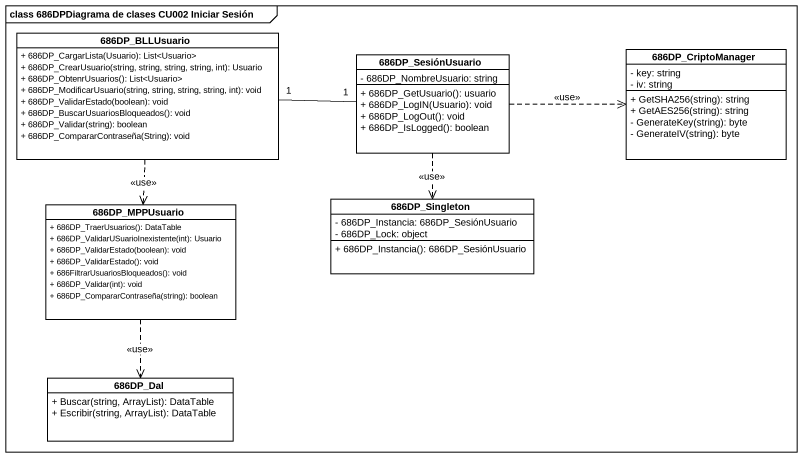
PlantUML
@startuml
mainframe class 686DPDiagrama de clases CU002 Iniciar Sesión
hide circle
hide empty members
skinparam classAttributeIconSize 0
class "686DP_BLLUsuario" as c686DP_BLLUsuario {
  + 686DP_CargarLista(Usuario): List<Usuario>
  + 686DP_CrearUsuario(string, string, string, string, int): Usuario
  + 686DP_ObtenrUsuarios(): List<Usuario>
  + 686DP_ModificarUsuario(string, string, string, string, int): void
  + 686DP_ValidarEstado(boolean): void
  + 686DP_BuscarUsuariosBloqueados(): void
  + 686DP_Validar(string): boolean
  + 686DP_CompararContraseña(String): void
}
class "686DP_SesiónUsuario" as c686DP_SesiónUsuario {
  - 686DP_NombreUsuario: string
  + 686DP_GetUsuario(): usuario
  + 686DP_LogIN(Usuario): void
  + 686DP_LogOut(): void
  + 686DP_IsLogged(): boolean
}
class "686DP_CriptoManager" as c686DP_CriptoManager {
  - key: string
  - iv: string
  + GetSHA256(string): string
  + GetAES256(string): string
  - GenerateKey(string): byte
  - GenerateIV(string): byte
}
class "686DP_MPPUsuario" as c686DP_MPPUsuario {
  + 686DP_TraerUsuarios(): DataTable
  + 686DP_ValidarUSuarioInexistente(int): Usuario
  + 686DP_ValidarEstado(boolean): void
  + 686DP_ValidarEstado(): void
  + 686FiltrarUsuariosBloqueados(): void
  + 686DP_Validar(int): void
  + 686DP_CompararContraseña(string): boolean
}
class "686DP_Singleton" as c686DP_Singleton {
  - 686DP_Instancia: 686DP_SesiónUsuario
  - 686DP_Lock: object
  + 686DP_Instancia(): 686DP_SesiónUsuario
}
class "686DP_Dal" as c686DP_Dal {
  + Buscar(string, ArrayList): DataTable
  + Escribir(string, ArrayList): DataTable
}
c686DP_BLLUsuario "1" -right- "1" c686DP_SesiónUsuario
c686DP_BLLUsuario ..> c686DP_MPPUsuario : <<use>>
c686DP_SesiónUsuario .right.> c686DP_CriptoManager : <<use>>
c686DP_SesiónUsuario ..> c686DP_Singleton : <<use>>
c686DP_MPPUsuario ..> c686DP_Dal : <<use>>
@enduml
